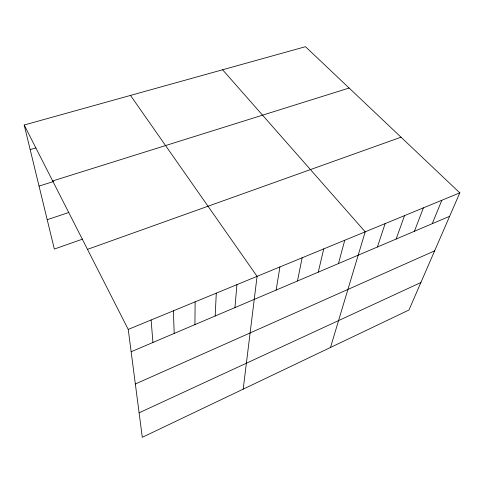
<?xml version="1.0" encoding="UTF-8"?>
<svg xmlns="http://www.w3.org/2000/svg" width="484" height="484" viewBox="0 0 484 484"><rect width="100%" height="100%" fill="white"/><g stroke="black" fill="none" stroke-linecap="round" stroke-linejoin="round"><path stroke-width="0.73" d="M194.937 324.607L195.119 301.865M215.18 315.998L216.287 293.141M234.946 307.594L236.936 284.64M243.192 389.148L257.077 276.346L130.48 95.421M276.152 290.067L279.921 266.938M297.485 280.992L302.131 257.791M318.254 272.159L323.729 248.897M338.479 263.556L344.747 240.239M330.499 347.47L365.202 231.818L222.592 69.769M377.405 247.003L385.119 223.614M396.142 239.036L404.515 215.628M414.413 231.267L423.415 207.842M432.236 223.687L441.838 200.255M459.8 192.862L408.956 310.02L142.296 437.306L128.23 329.41L24.2 125.011L305.477 46.694L459.8 192.862L128.23 329.41M139.102 412.816L420.886 282.529M135.345 383.994L434.626 250.863M131.14 351.741L449.636 216.287M87.483 249.357L401.024 137.19M82.734 239.072L54.341 249.042L24.2 125.011M47.214 219.7L68.74 212.512M52.671 180.949L349.127 88.034M39.041 186.086L53.766 181.464M30.177 149.598L35.901 147.922M151.105 319.984L152.938 342.466M173.393 310.807L174.198 333.428"/></g></svg>
